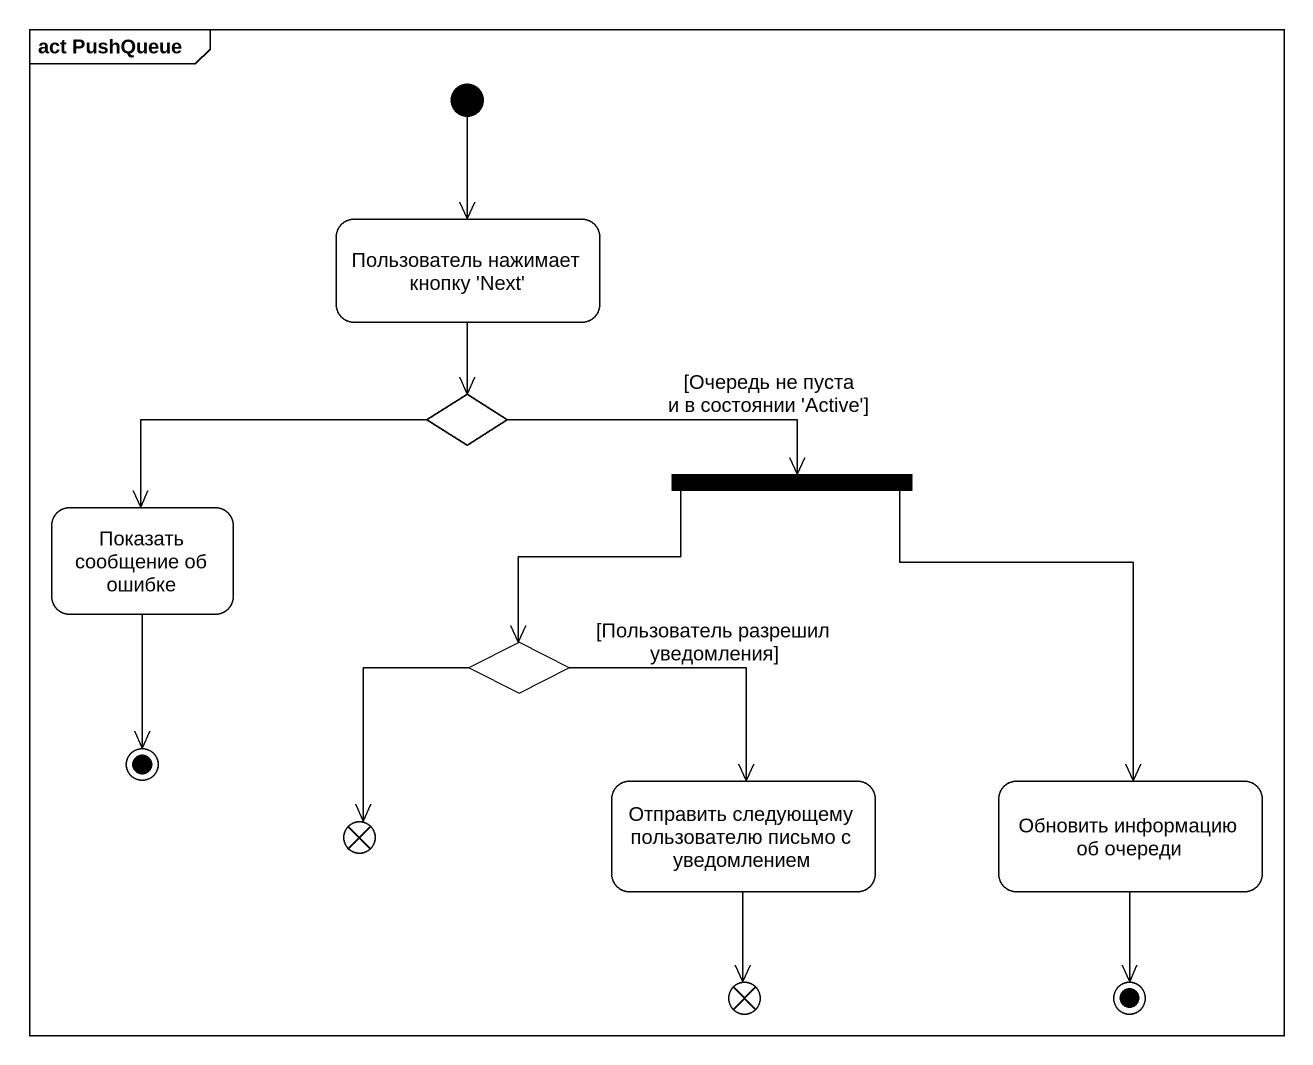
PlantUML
@startuml
mainframe act PushQueue
hide empty description
state "Пользователь нажимает кнопку 'Next'" as Пользователь_нажимает
state choice1 <<choice>>
state "Показать сообщение об ошибке" as Показать_сообщение_об_ошибке
state fork1 <<fork>>
state choice2 <<choice>>
state final1 <<end>>
state "Отправить следующему пользователю письмо с уведомлением" as Отправить_следующему
state "Обновить информацию об очереди" as Обновить_информацию_об
state flowfinal1 <<end>>
state flowfinal2 <<end>>
state final2 <<end>>
[*] --> Пользователь_нажимает
Пользователь_нажимает --> choice1
choice1 -left-> Показать_сообщение_об_ошибке
choice1 -right-> fork1 : [Очередь не пуста и в состоянии 'Active']
Показать_сообщение_об_ошибке --> final1
fork1 --> choice2
fork1 --> Обновить_информацию_об
choice2 --> Отправить_следующему : [Пользователь разрешил уведомления]
choice2 --> flowfinal1
Отправить_следующему --> flowfinal2
Обновить_информацию_об --> final2
@enduml
